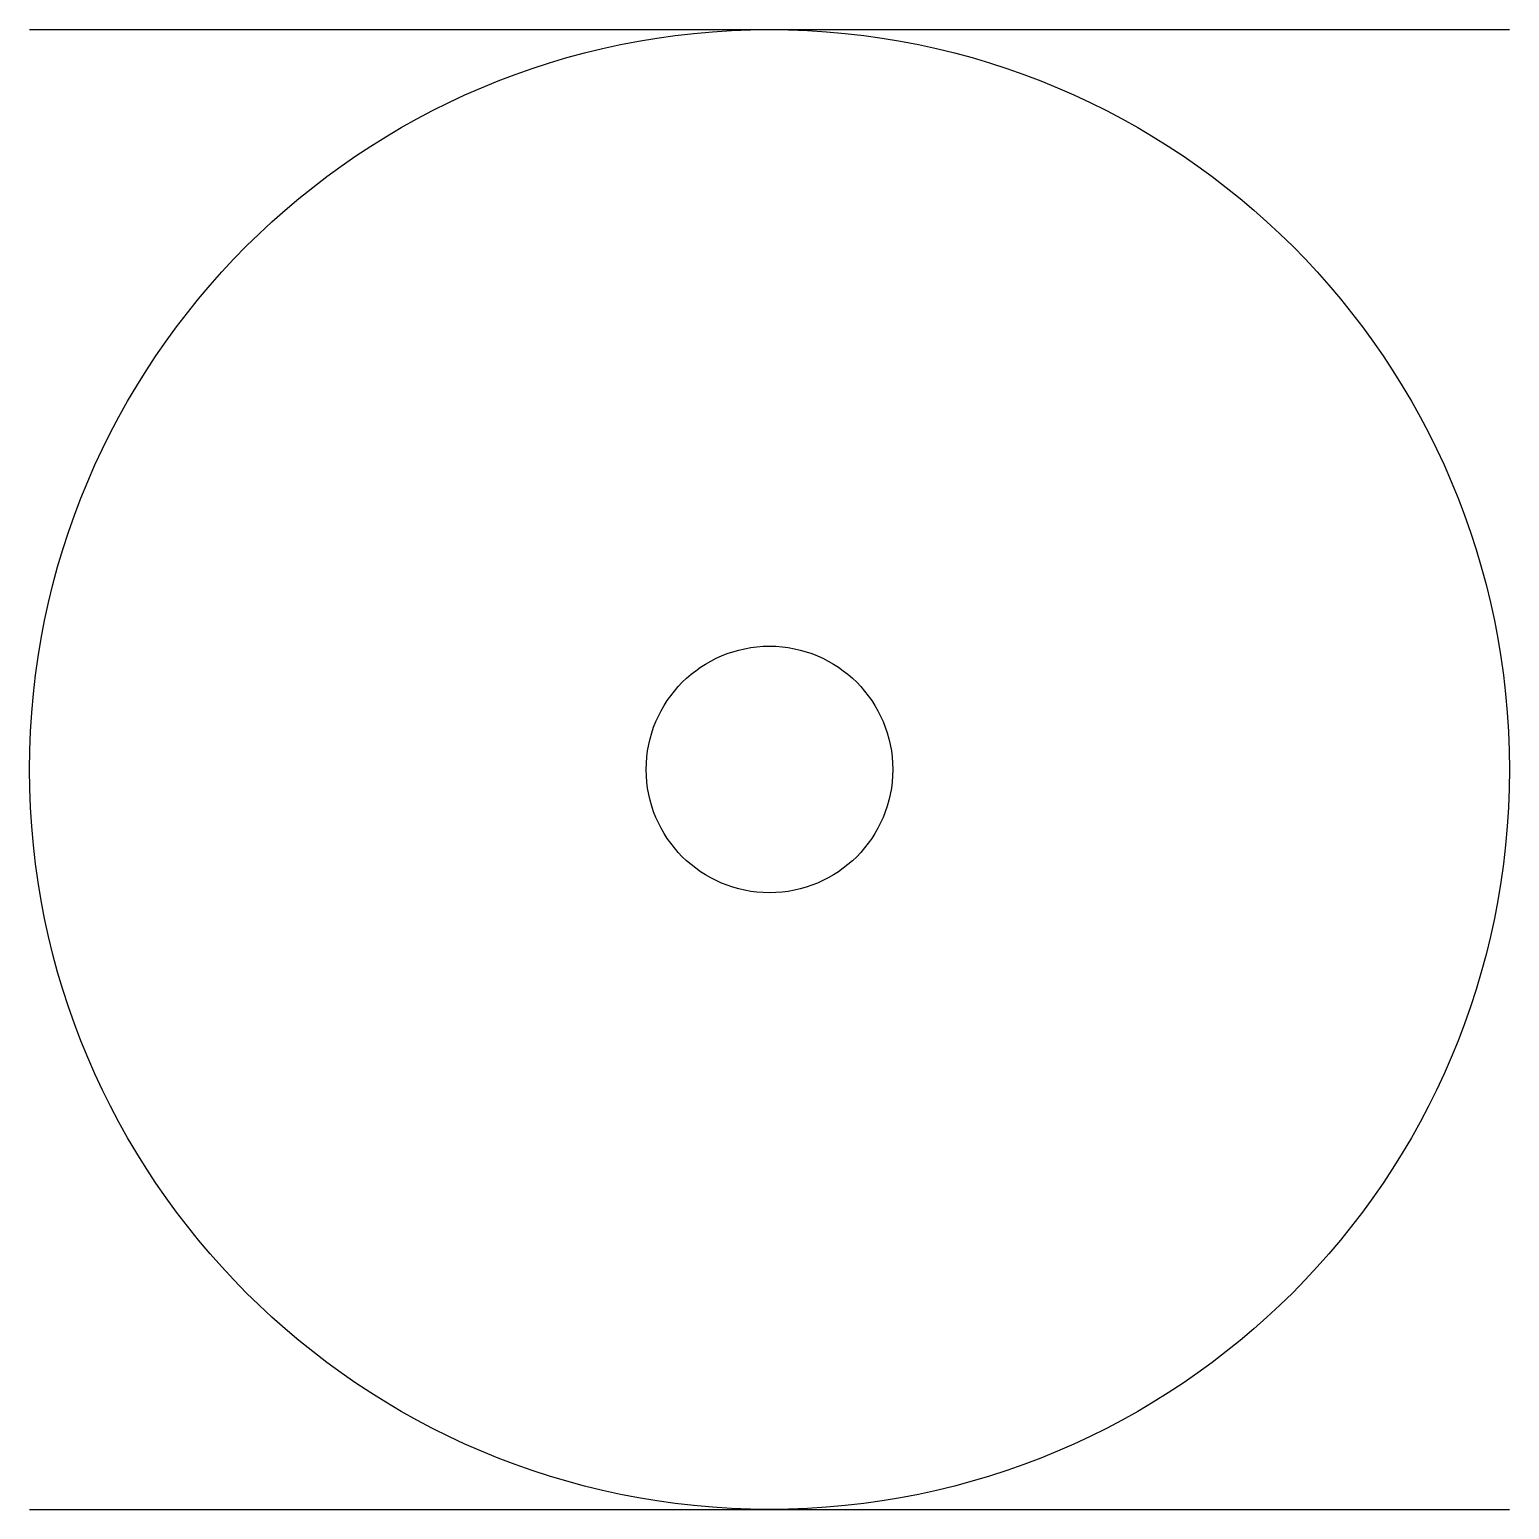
# Model space of a CAD drawing. Header units: millimetres. Extents: x -6897.038 to -6896.738, y -626.964 to -626.664.
import ezdxf

# ---------------------------------------------------------------- set-up
doc = ezdxf.new("R2010")
doc.units = ezdxf.units.MM
doc.layers.add('Inc_símbolos', color=2, linetype='Continuous')

msp = doc.modelspace()

# ---------------------------------------------------------------- linework, layer by layer
at = {"layer": 'Inc_símbolos'}
for p, q in [((-6897.0384, -626.66431), (-6896.7384, -626.66431)), ((-6897.0384, -626.96431), (-6896.7384, -626.96431))]:
    msp.add_line(p, q, dxfattribs=at)
at = {"layer": 'Inc_símbolos', "color": 3}
msp.add_circle((-6896.8884, -626.81431), 0.15, dxfattribs=at)
at = {"layer": 'Inc_símbolos'}
msp.add_circle((-6896.8884, -626.81431), 0.025, dxfattribs=at)

doc.saveas('drawing.dxf')
